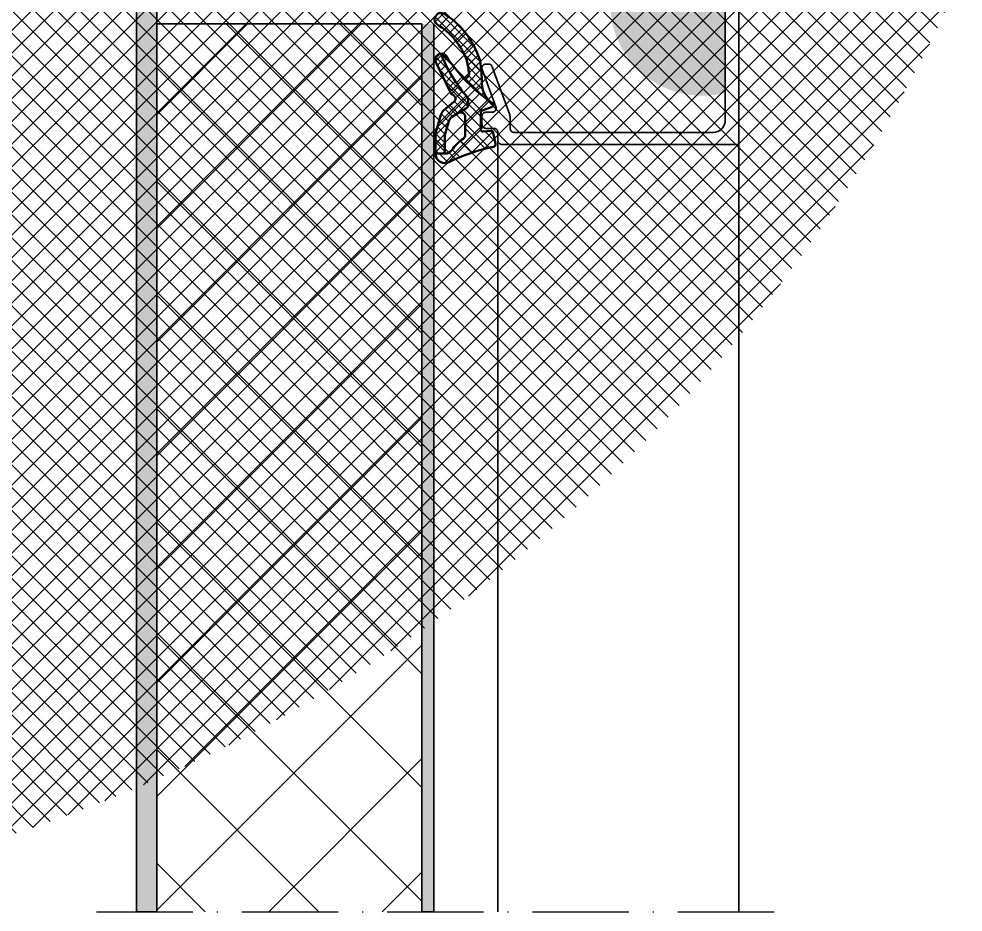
# Model space of a CAD drawing. Header units: millimetres. Extents: x -1229 to 0, y -242 to 851.
# Drawn here: x -290.3 to -172.7, y 458.9 to 570.1 of the extents above; entities that cross this region are included whole.
import ezdxf

# ---------------------------------------------------------------- set-up
doc = ezdxf.new("R2010")
doc.units = ezdxf.units.MM
doc.linetypes.add('ACAD_ISO10W100', pattern=[18, 12, -3, 0, -3])
for name, color, linetype, lineweight in [('S03_AL_Contorno', 255, 'Continuous', 35), ('S04_AL_Trattaggio', 253, 'Continuous', 25), ('S05_EPDM_Contorno', 31, 'Continuous', 50), ('S06_EPDM_Tratteggio', 43, 'Continuous', 25), ('S08_Listello_Tratteggio', 103, 'Continuous', 25), ('S18_Linea di mezzeria', 10, 'ACAD_ISO10W100', 25)]:
    doc.layers.add(name, color=color, linetype=linetype, lineweight=lineweight)

# ---------------------------------------------------------------- blocks, each defined once
blk = doc.blocks.new('278158_s')
at = {"layer": 'S06_EPDM_Tratteggio'}
h = blk.add_hatch(dxfattribs=at)
h.set_pattern_fill('NETZ', color=256, scale=2, angle=45)
h.set_pattern_definition([(45, (0, 0), (-1.414214, 1.414214), []), (135, (0, 0), (-1.414214, -1.414214), [])])
h.paths.add_polyline_path([(0.56, -0.59, -1.26302), (-0.76, -0.45), (-18, -0.45), (-18, 6.3), (-18.2, 6.3), (-18.2, 0.05, 0.414214), (-17.7, -0.45, 40.945676), (1.43, -0.25, -0.390637), (-9.16, 3.19), (-10.47, 15.7), (-18, 15.7), (-18, 15.61), (-16.26, 17.78, 0.781286), (-17.2, 21.55, 0.035167), (-10.14, 19.22, -0.318587), (-10.34, 19.51), (-10.82, 18.95), (-10.65, 17.34, -0.024419), (-8.22, 17.08, -0.547473), (-5.92, 18.49), (-6.68, 18.86, -5.501151), (0.42, -0.22, -1.042319)])
h.paths.add_polyline_path([(-11.9, 10.1, 4.737525), (-12.94, 14.72, 3.441702), (-16.2, 13.63, 4.106334), (-15.7, 9.55, 3.842748)], flags=17)
h.paths.add_polyline_path([(-15.7, 7.55), (-11.5, 2.05, -1), (-11.5, 1.05), (-15.7, 6.55, -1)], flags=17)
blk = doc.blocks.new('483320_s')
at = {"layer": 'S04_AL_Trattaggio'}
h = blk.add_hatch(color=256, dxfattribs=at)
h.dxf.hatch_style = 1
h.paths.add_polyline_path([(3.9, -1.7, 0.414214), (3.4, -2.2, 10.812294), (2, -13.28), (2, -8.4, 0.414214), (1.5, -7.9, 0.977617), (23.59, -1.7)])
at = {"layer": 'S03_AL_Contorno'}
blk.add_lwpolyline([(3.9, -1.7, 0.414214), (3.4, -2.2), (3.4, -13), (3.5, -13, -0.414214), (3.7, -13.2), (3.7, -13.5, -0.414214), (3.2, -14), (2.82, -14, -0.282029), (2.37, -13.73), (2.05, -13.11, -0.118358), (2, -12.88), (2, -8.4, 0.414214), (1.5, -7.9), (0.58, -7.9, -0.282029), (0.4, -7.79), (0.02, -7.04, -0.118358), (0, -6.95), (0, -6.5), (1.5, -6.5, 0.414214), (2, -6), (2, -1.7, 0.414214), (1.5, -1.2), (0.5, -1.2), (0.5, 0), (30, 0), (30, -29.5, -0.414214), (29.5, -30), (28.5, -30, 0.414214), (28, -30.5), (28, -31.5, -0.414214), (27.5, -32), (26.5, -32, -0.414214), (26, -31.5), (26, -30.74, 0.520567), (25.33, -30.27), (20.67, -31.97, -0.520567), (20, -31.5), (20, -31.18, -0.315299), (20.33, -30.71), (26.32, -28.53, -0.087489), (26.49, -28.5), (28, -28.5, 0.414214), (28.5, -28), (28.5, -3.2, 0.414214), (27, -1.7)], format="xyb", close=True, dxfattribs=at)
blk = doc.blocks.new('284835_s_6_ff')
at = {"layer": 'S06_EPDM_Tratteggio'}
h = blk.add_hatch(dxfattribs=at)
h.set_pattern_fill('NETZ', color=256, scale=0.75, angle=45)
h.set_pattern_definition([(45, (0, 0), (-0.53033, 0.53033), []), (135, (0, 0), (-0.53033, -0.53033), [])])
h.paths.add_polyline_path([(-5.32, -0.95, -0.219036), (-7.6, -2, 0.042099), (-10.41, -2.24, 0.178798), (-16.15, -6.54, 1), (-14.97, -7.63, -0.172978), (-10.43, -3.87, -0.023455), (-8.83, -3.6, -0.740014), (-8.43, -4.47, 0.057298)])
h = blk.add_hatch(dxfattribs=at)
h.set_pattern_fill('NETZ', color=256, scale=1.5, angle=45)
h.set_pattern_definition([(45, (-23.1815, -2.6104), (-1.06066, 1.06066), []), (135, (-23.1815, -2.6104), (-1.06066, -1.06066), [])])
h.paths.add_polyline_path([(0.42, -1.17, 0.00361), (0.29, -0.54, 0.407134), (-0.06, -0.31), (-1.46, -0.58, 0.394989), (-1.7, -0.91), (-1.59, -1.81, -0.45159), (-1.89, -2.15), (-3.94, -2.15, -0.315299), (-4.22, -1.95), (-4.64, -0.8, 0.571065), (-5.15, -0.7, -0.101421), (-11.05, -6.48, 0.250282), (-11.3, -7.13, 0.080352), (-5.8, -3.76, -0.101604), (-5.57, -3.7), (-4.92, -3.7, -0.291473), (-4.47, -3.99), (-3.93, -4.93, -0.548619), (-3.38, -4.07), (-1.21, -4.07, -0.244665), (-0.71, -4.33, 0.087461), (0.71, -5.75, -0.245269), (1.14, -6.57), (1.14, -6.62), (1.13, -7.8, 0.568118), (2.18, -6.02, -0.059301)])
h = blk.add_hatch(dxfattribs=at)
h.set_pattern_fill('NETZ', color=256, scale=0.75, angle=45)
h.set_pattern_definition([(45, (-15.3551, 0.8893), (-0.53033, 0.53033), []), (135, (-15.3551, 0.8893), (-0.53033, -0.53033), [])])
h.paths.add_polyline_path([(-4.47, -3.99, 0.291473), (-4.92, -3.7), (-5.57, -3.7, 0.101604), (-5.8, -3.76, -0.080352), (-11.3, -7.13, 0.512191), (-10.24, -7.72), (-6.54, -5.97, 0.175019), (-6.16, -5.59, -0.549461), (-5.32, -5.48), (-4.28, -6.73, 0.148727), (-3.69, -7.11), (-1.5, -7.75, 0.071176), (-1.17, -7.8), (1.13, -7.8, 0.00121), (1.13, -7.8), (1.14, -6.62), (-1.03, -6.62, -0.074241), (-1.32, -6.57), (-2.9, -6.11, -0.148727), (-3.38, -5.79), (-3.93, -4.93)])
at = {"layer": 'S05_EPDM_Contorno'}
for p, q in [((-2.9, -6.11), (-1.32, -6.57)), ((-1.05, -6.62), (1.14, -6.62)), ((1.14, -6.62), (1.13, -7.8))]:
    blk.add_line(p, q, dxfattribs=at)
for points in [[(-5.32, -0.95, -0.218903), (-7.6, -2, 0.042099), (-10.41, -2.24, 0.178798), (-16.15, -6.54, 1), (-14.97, -7.63, -0.172978), (-10.43, -3.87, -0.023455), (-8.83, -3.6, -0.739516), (-8.43, -4.47, -0.739516)], [(1.14, -6.62), (-1.05, -6.62, -0.070638), (-1.32, -6.57), (-2.9, -6.11, -0.148727), (-3.38, -5.79), (-3.93, -4.93), (-4.47, -3.99, 0.291473), (-4.92, -3.7), (-5.57, -3.7, 0.101604), (-5.8, -3.76, -0.080352), (-11.3, -7.13)], [(-3.93, -4.93, -0.548619), (-3.38, -4.07), (-1.21, -4.07, -0.244665), (-0.71, -4.33, 0.087461), (0.71, -5.75, -0.245269), (1.14, -6.57), (1.14, -6.62)]]:
    blk.add_lwpolyline(points, format="xyb", dxfattribs=at)
blk.add_lwpolyline([(-5.15, -0.7, -0.101421), (-11.05, -6.48, 0.874588), (-10.24, -7.72), (-6.54, -5.97, 0.175019), (-6.16, -5.59, -0.549461), (-5.32, -5.48), (-4.28, -6.73, 0.148727), (-3.69, -7.11), (-1.5, -7.75, 0.071176), (-1.17, -7.8), (1.12, -7.8, 0.571138), (2.18, -6.02, -0.059301), (0.42, -1.17, 0.00361), (0.29, -0.54, 0.407134), (-0.06, -0.31), (-1.46, -0.58, 0.394989), (-1.7, -0.91), (-1.59, -1.81, -0.45159), (-1.89, -2.15), (-3.94, -2.15, -0.315299), (-4.22, -1.95), (-4.64, -0.8, 0.571065)], format="xyb", close=True, dxfattribs=at)
for centre, radius, start, end in [((-1.04, -5.62), 1, 253.427, 269.5893), ((1.13, -6.6), 1.2, 269.8774, 270.3999)]:
    blk.add_arc(centre, radius, start, end, dxfattribs=at)

msp = doc.modelspace()

# ---------------------------------------------------------------- hatches: boundary and pattern name
at = {"layer": 'S04_AL_Trattaggio'}
h = msp.add_hatch(color=256, dxfattribs=at)
h.dxf.hatch_style = 1
h.paths.add_polyline_path([(-273.1, 639.51), (-275.6, 639.51), (-275.6, 459), (-273.1, 459)])
h.paths.add_polyline_path([(-238.6, 569.51), (-240.1, 569.51), (-240.1, 459), (-238.6, 459)])
at = {"layer": 'S08_Listello_Tratteggio'}
h = msp.add_hatch(dxfattribs=at)
h.set_pattern_fill('NETZ', color=256, scale=10, angle=-45, style=0)
h.set_pattern_definition([(315, (-560.1, 1006.578), (7.07107, 7.07107), []), (45, (-560.1, 1006.578), (-7.07107, 7.07107), [])])
h.paths.add_polyline_path([(-240.1, 459), (-240.1, 569.51), (-273.1, 569.51), (-273.1, 459)])

# ---------------------------------------------------------------- linework, layer by layer
at = {"layer": 'S03_AL_Contorno'}
for p, q in [((-240.1, 569.51), (-273.1, 569.51)), ((-200.6, 556.01), (-200.6, 459)), ((-230.6, 555.01), (-230.6, 459))]:
    msp.add_line(p, q, dxfattribs=at)
msp.add_lwpolyline([(-275.6, 459), (-273.1, 459), (-273.1, 639.51), (-275.6, 639.51)], close=True, dxfattribs=at)
msp.add_lwpolyline([(-240.1, 569.51), (-240.1, 459), (-238.6, 459), (-238.6, 569.51)], dxfattribs=at)
at = {"layer": 'S18_Linea di mezzeria'}
msp.add_line((-280.6, 459), (-195.6, 459), dxfattribs=at)

# ---------------------------------------------------------------- block references
at = {"layer": 'S03_AL_Contorno', "rotation": 270}
for name, p in [('483320_s', (-200.6, 584.51)), ('284835_s_6_ff', (-230.6, 554.51))]:
    msp.add_blockref(name, p, dxfattribs=at)
at = {"layer": 'S05_EPDM_Contorno', "rotation": 270}
for p in [(-272.6, 648.81), (-156, 648.81)]:
    msp.add_blockref('278158_s', p, dxfattribs=at)

doc.saveas('drawing.dxf')
